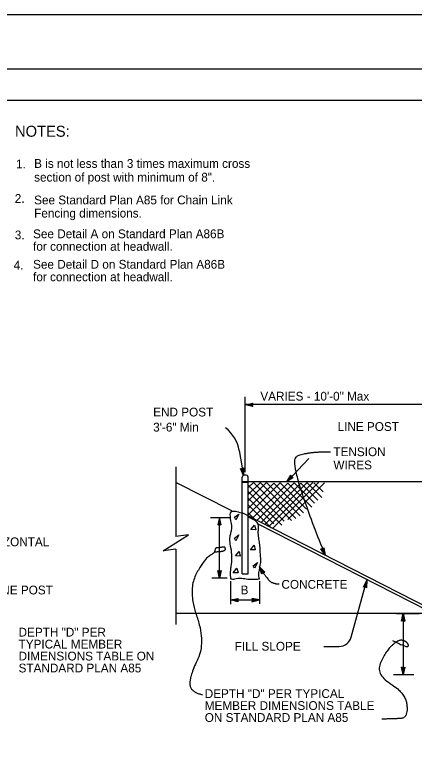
# Model space of a CAD drawing. Extents: x -893 to 867, y -474 to 712.
# Drawn here: x 150 to 469, y 120 to 712 of the extents above; entities that cross this region are included whole.
import ezdxf

# ---------------------------------------------------------------- set-up
doc = ezdxf.new("R2010")
doc.units = 0
for name, color, linetype in [('10 Sheet Format', 7, 'Continuous'), ('56 Stage 3 Anno', 7, 'Continuous'), ('57 Undefined', 7, 'Continuous'), ('59 Sndwall Anno', 7, 'Continuous'), ('60 Nongeo Data', 7, 'Continuous')]:
    doc.layers.add(name, color=color, linetype=linetype)

msp = doc.modelspace()

# ---------------------------------------------------------------- linework, layer by layer
at = {"layer": '10 Sheet Format'}
msp.add_line((-813.45, 643.97), (811.55, 643.97), dxfattribs=at)
for points in [[(-893.45, -474.03), (866.55, -474.03), (866.55, 711.97), (-893.45, 711.97)], [(-863.43, 668.97), (836.57, 668.97), (836.57, -431.03), (-863.43, -431.03)], [(-863.43, 668.97), (836.57, 668.97), (836.57, -431.03), (-863.43, -431.03)]]:
    msp.add_lwpolyline(points, close=True, dxfattribs=at)
at = {"layer": '56 Stage 3 Anno'}
for p, q in [((334, 347.73), (334, 407.73)), ((334, 401.39), (340, 402.72)), ((340, 402.72), (339.2, 401.39)), ((340, 402.72), (340, 402.72)), ((334, 401.81), (484.53, 401.81)), ((340, 400.05), (334, 401.39)), ((334, 401.39), (334, 401.39)), ((339.79, 400.41), (335.38, 401.39)), ((335.4, 401.4), (339.77, 402.36)), ((336.77, 401.39), (339.59, 402.02)), ((339.55, 400.77), (336.77, 401.39)), ((338.15, 401.39), (339.36, 401.66)), ((339.38, 401.12), (338.15, 401.39)), ((339.2, 401.39), (340, 400.05)), ((340, 400.05), (340, 400.05)), ((329.19, 364.89), (332.66, 345.05)), ((384.67, 358.6), (367.18, 340.01)), ((332.66, 345.05), (330.31, 350.72)), ((330.31, 350.72), (330.31, 350.72)), ((330.31, 350.72), (331.76, 350.17)), ((332.42, 346.41), (330.71, 350.55)), ((332.19, 347.77), (331.08, 350.44)), ((331.95, 349.13), (331.47, 350.27)), ((331.76, 350.17), (332.94, 351.19)), ((332.01, 350.39), (331.95, 349.13)), ((332.32, 350.62), (332.19, 347.77)), ((332.63, 350.91), (332.43, 346.4)), ((332.94, 351.19), (332.66, 345.05)), ((332.94, 351.19), (332.94, 351.19)), ((332.66, 345.05), (332.66, 345.05)), ((306.31, 311.69), (322.15, 311.69)), ((313.56, 311.69), (312.23, 305.69)), ((313.56, 310.3), (312.59, 305.92)), ((313.56, 308.93), (312.94, 306.1)), ((313.56, 263.27), (313.56, 311.69)), ((314.9, 305.69), (313.56, 311.69)), ((313.56, 311.69), (313.56, 311.69)), ((314.55, 305.91), (313.56, 310.31)), ((314.19, 306.14), (313.56, 308.93)), ((312.23, 305.69), (313.56, 306.49)), ((312.23, 305.69), (312.23, 305.69)), ((313.56, 307.55), (313.3, 306.34)), ((313.84, 306.32), (313.56, 307.55)), ((313.56, 306.49), (314.9, 305.69)), ((314.9, 305.69), (314.9, 305.69)), ((313.56, 263.27), (312.23, 269.27)), ((312.23, 269.27), (312.23, 269.27)), ((312.23, 269.27), (313.56, 268.47)), ((313.56, 264.66), (312.59, 269.04)), ((313.56, 266.03), (312.94, 268.86)), ((313.56, 267.41), (313.3, 268.62)), ((313.56, 268.47), (314.9, 269.27)), ((314.9, 269.27), (313.56, 263.27)), ((314.55, 269.05), (313.56, 264.65)), ((314.19, 268.82), (313.56, 266.03)), ((313.84, 268.64), (313.56, 267.41)), ((314.9, 269.27), (314.9, 269.27)), ((319.56, 263.27), (307.56, 263.27)), ((313.56, 263.27), (313.56, 263.27)), ((322.31, 260.76), (322.31, 242.47)), ((345.31, 260.76), (345.31, 242.83)), ((418.59, 216.29), (431.06, 261.54)), ((322.31, 245.87), (328.31, 247.19)), ((328.31, 244.52), (322.31, 245.87)), ((322.31, 245.87), (322.31, 245.87)), ((322.31, 245.87), (345.31, 245.87)), ((328.09, 244.88), (323.69, 245.87)), ((323.7, 245.87), (328.08, 246.83)), ((325.07, 245.86), (327.9, 246.49)), ((327.86, 245.24), (325.07, 245.86)), ((326.45, 245.86), (327.66, 246.13)), ((327.68, 245.58), (326.45, 245.86)), ((328.31, 247.19), (327.51, 245.86)), ((327.51, 245.86), (328.31, 244.52)), ((328.31, 247.19), (328.31, 247.19)), ((328.31, 244.52), (328.31, 244.52)), ((345.31, 245.87), (339.31, 247.19)), ((339.31, 247.19), (339.31, 247.19)), ((339.31, 247.19), (340.11, 245.86)), ((339.31, 244.52), (345.31, 245.87)), ((340.11, 245.86), (339.31, 244.52)), ((339.31, 244.52), (339.31, 244.52)), ((339.53, 244.88), (343.93, 245.87)), ((343.92, 245.87), (339.54, 246.83)), ((342.55, 245.86), (339.72, 246.49)), ((339.76, 245.24), (342.55, 245.86)), ((339.94, 245.58), (341.17, 245.86)), ((341.17, 245.86), (339.96, 246.13)), ((345.31, 245.87), (345.31, 245.87)), ((459.86, 235.01), (459.86, 186.59)), ((396.66, 208.95), (408.95, 208.95)), ((452.31, 186.59), (468.43, 186.59))]:
    msp.add_line(p, q, dxfattribs=at)
for points in [[(372.19, 343.41), (367.18, 340.01), (370.27, 345.21), (370.38, 344.81), (368.12, 341.01), (371.79, 343.49), (371.39, 343.58), (369.04, 341.99), (370.49, 344.42), (370.6, 344.03), (369.98, 342.98), (370.99, 343.67), (370.69, 343.74), (370.27, 345.21), (370.69, 343.74)], [(396.69, 287.54), (397.68, 281.57), (394.25, 286.55), (394.66, 286.49), (397.16, 282.83), (396.45, 287.21), (396.2, 286.89), (396.66, 284.09), (395.06, 286.43), (395.46, 286.36), (396.15, 285.35), (395.95, 286.56), (395.76, 286.31), (394.25, 286.55), (395.76, 286.31)], [(347.41, 266.57), (345.32, 272.25), (349.62, 267.99), (349.21, 267.97), (346.07, 271.1), (347.59, 266.93), (347.77, 267.29), (346.79, 269.96), (348.8, 267.96), (348.4, 267.95), (347.53, 268.81), (347.95, 267.66), (348.09, 267.94), (349.62, 267.99), (348.09, 267.94)], [(428.22, 256.2), (431.06, 261.54), (430.76, 255.5), (430.48, 255.8), (430.7, 260.22), (428.62, 256.31), (429.01, 256.42), (430.34, 258.92), (430.2, 256.09), (429.92, 256.39), (429.98, 257.61), (429.4, 256.53), (429.7, 256.61), (430.76, 255.5), (429.7, 256.61)], [(458.54, 229.1), (459.86, 235.01), (461.17, 229.1), (460.82, 229.31), (459.87, 233.64), (458.89, 229.31), (459.24, 229.52), (459.86, 232.29), (460.47, 229.52), (460.13, 229.73), (459.86, 230.93), (459.59, 229.73), (459.86, 229.89), (461.17, 229.1), (459.86, 229.89)], [(461.18, 192.49), (459.86, 186.59), (458.55, 192.49), (458.9, 192.28), (459.86, 187.96), (460.83, 192.28), (460.48, 192.08), (459.87, 189.31), (459.25, 192.07), (459.6, 191.86), (459.87, 190.67), (460.13, 191.87), (459.86, 191.71), (458.55, 192.49), (459.86, 191.71)]]:
    msp.add_lwpolyline(points, close=True, dxfattribs=at)
for centre, radius, start, end in [((300.07, 360), 29.53, 9.52563, 51.54017), ((408.95, 218.95), 10, 270, 344.59128)]:
    msp.add_arc(centre, radius, start, end, dxfattribs=at)
for points in [[(402.13, 363.76), (381.1, 363.76), (367.8, 355.72), (397.68, 281.57)], [(309.95, 284.34), (318.23, 284.34), (318.23, 288.49), (313.56, 287.48), (309.95, 287.48), (309.95, 283.23), (302.21, 279.64), (288.12, 254.2), (302.64, 212.12), (289.78, 185.36), (290.04, 172.64), (300, 170.44)], [(345.32, 272.25), (352.56, 260.99), (357.65, 258.85), (359.79, 258.85), (361.13, 258.85)], [(451.37, 213.71), (462.8, 207.8), (464.71, 210.08), (461.09, 213.71), (455.73, 213.94), (446.22, 205.32), (437.71, 186.69), (462.11, 171.61), (463.75, 152.08), (453.04, 151.06), (442.94, 151.06)]]:
    msp.add_open_spline(points, degree=2, dxfattribs=at)
at = {"layer": '59 Sndwall Anno'}
msp.add_line((454.55, 235.02), (472.62, 235.02), dxfattribs=at)
for points in [[(329.03, 314.37), (326.56, 309.72), (325.53, 311.79)], [(342.47, 301.83), (338.57, 301.94), (341.52, 305.6)], [(329.03, 297.68), (326.56, 293.02), (325.53, 295.1)], [(330.08, 280.86), (326.18, 280.97), (329.14, 284.63)], [(342.03, 285.84), (338.13, 285.95), (341.08, 289.61)], [(343.96, 275.77), (341.49, 271.12), (340.46, 273.19)], [(328.34, 267.42), (324.44, 267.53), (327.4, 271.19)]]:
    msp.add_lwpolyline(points, close=True, dxfattribs=at)
at = {"layer": '60 Nongeo Data'}
for p, q in [((278.77, 352.07), (278.77, 296.51)), ((331.5, 266.69), (331.5, 343.79)), ((336.5, 266.69), (336.5, 343.79)), ((323.43, 316.84), (278.77, 339.59)), ((495.84, 340.01), (331.5, 340.01)), ((336.6, 339.59), (331.5, 339.59)), ((336.5, 324.94), (351.08, 339.51)), ((336.5, 313.78), (361.99, 339.27)), ((336.5, 329.92), (345.85, 339.27)), ((336.5, 318.76), (356.77, 339.03)), ((336.53, 335.41), (340.63, 339.51)), ((339.89, 311), (367.93, 339.03)), ((370.89, 309.25), (340.63, 339.51)), ((343.2, 309.32), (373.15, 339.27)), ((374.44, 310.88), (345.69, 339.62)), ((346.81, 307.48), (378.37, 339.03)), ((349.8, 305.96), (383.35, 339.51)), ((377.78, 312.81), (351.08, 339.51)), ((352.79, 304.43), (387.86, 339.51)), ((355.77, 302.91), (392.37, 339.51)), ((380.62, 315.18), (356.77, 339.03)), ((383, 318.27), (361.99, 339.27)), ((387.15, 319.81), (367.93, 339.03)), ((368.05, 309.96), (397.36, 339.27)), ((389.29, 323.13), (373.15, 339.27)), ((392.02, 325.39), (378.37, 339.03)), ((394.98, 327.64), (383.12, 339.51)), ((396.05, 332.03), (388.81, 339.27)), ((363.17, 305.58), (336.49, 332.26)), ((364.96, 308.77), (336.68, 337.05)), ((356.77, 306.62), (336.5, 326.88)), ((354.81, 303.4), (336.5, 321.71)), ((482.03, 238.59), (331.5, 315.28)), ((341.75, 310.06), (336.5, 315.3)), ((479.95, 237.11), (344.42, 306.15)), ((268.69, 285.09), (288.95, 297.82)), ((288.95, 297.82), (278.77, 296.51)), ((278.77, 286.37), (268.69, 285.09)), ((278.77, 286.37), (278.77, 226.37)), ((331.5, 266.69), (336.5, 266.69)), ((475.02, 235.01), (278.77, 235.01))]:
    msp.add_line(p, q, dxfattribs=at)
msp.add_arc((334, 342.71), 2.72, 23.2888, 156.7112, dxfattribs=at)
for points in [[(331.5, 314.92), (322.71, 315.96), (323.08, 303.3), (322.61, 300.02), (321.86, 297.03), (321.58, 293.1), (322.43, 287.67), (323.17, 280.19), (322.89, 274.67), (322.43, 271.21), (322.14, 265.31), (322.31, 262.86)], [(345.31, 262.86), (344.97, 264.94), (345.16, 268.78), (345.44, 270.08), (345.81, 272.42), (346.47, 276.73), (346.19, 281.69), (346, 285.52), (345.81, 288.61), (345.53, 291.04), (344.78, 295.44), (344.5, 300.58), (344.69, 304.23), (344.09, 306.71), (336.5, 311.73)], [(322.31, 262.86), (323.92, 262.51), (325.79, 262.79), (330.28, 263.35), (332.44, 263.07), (334.87, 262.69), (337.49, 262.51), (340.39, 262.41), (343.1, 262.51), (344.69, 262.69), (345.31, 262.86)]]:
    msp.add_spline(points, degree=3, dxfattribs=at)

# ---------------------------------------------------------------- texts
at = {"layer": '57 Undefined'}
for s, height, p in [('NOTES:', 8.75, (150.61, 614.88)), ('1.', 7, (151.39, 589.74)), ('B is not less than 3 times maximum cross', 7, (165.84, 590.09)), ('section of post with minimum of 8".', 7, (165.84, 579.16)), ('2.', 7, (150.42, 562.23)), ('See Standard Plan A85 for Chain Link ', 7, (165.84, 561.02)), ('Fencing dimensions.', 7, (165.84, 550.52)), ('3.', 7, (150.42, 533.15)), ('See Detail A on Standard Plan A86B ', 6.9999, (165, 534.06)), ('for connection at headwall.', 6.9999, (165, 524.06)), ('4.', 7, (149.57, 509.12)), ('See Detail D on Standard Plan A86B ', 6.9999, (165, 509.78)), ('for connection at headwall.', 6.9999, (165, 499.78)), ('VARIES - 10\'-0" Max', 7, (346.11, 404.71)), ('END POST', 7, (260.71, 392.07)), ('3\'-6" Min', 7, (260.71, 380.07)), ('LINE POST', 7, (407.65, 380.54)), ('TENSION', 7, (404.33, 360.45)), ('WIRES', 7, (404.33, 349.95)), ('HORIZONTAL ', 7, (117.58, 288.7)), ('CONCRETE', 7, (362.93, 254.83)), ('LINE POST', 7, (131.87, 250.32)), ('B', 7, (330.36, 250.4)), ('DEPTH "D" PER', 7, (153.43, 216.75)), ('TYPICAL MEMBER', 7, (153.43, 207.23)), ('FILL SLOPE', 7, (325.7, 205.51)), ('DIMENSIONS TABLE ON', 7, (153.43, 197.7)), ('STANDARD PLAN A85', 7, (153.43, 188.18)), ('DEPTH "D" PER TYPICAL', 7, (301.79, 167.81)), ('MEMBER DIMENSIONS TABLE', 7, (301.79, 158.28)), ('ON STANDARD PLAN A85', 7, (301.79, 148.76))]:
    msp.add_text(s, height=height, dxfattribs=at).set_placement(p)
at = {"layer": '59 Sndwall Anno'}
for p in [(323.94, 308.86), (328.37, 307.8), (337.58, 307.02), (325.39, 300.67), (330.2, 301.06), (339.44, 299.04), (323.65, 291.04), (328.56, 291.04), (344.16, 292.39), (324.23, 283.05), (338.48, 280.06), (342.71, 279.68), (329.52, 274.29), (339.73, 269.37), (329.14, 265.04), (335.3, 264.27), (344.45, 264.46)]:
    msp.add_text('.', height=0.8, rotation=266.93151, dxfattribs=at).set_placement(p)

doc.saveas('drawing.dxf')
